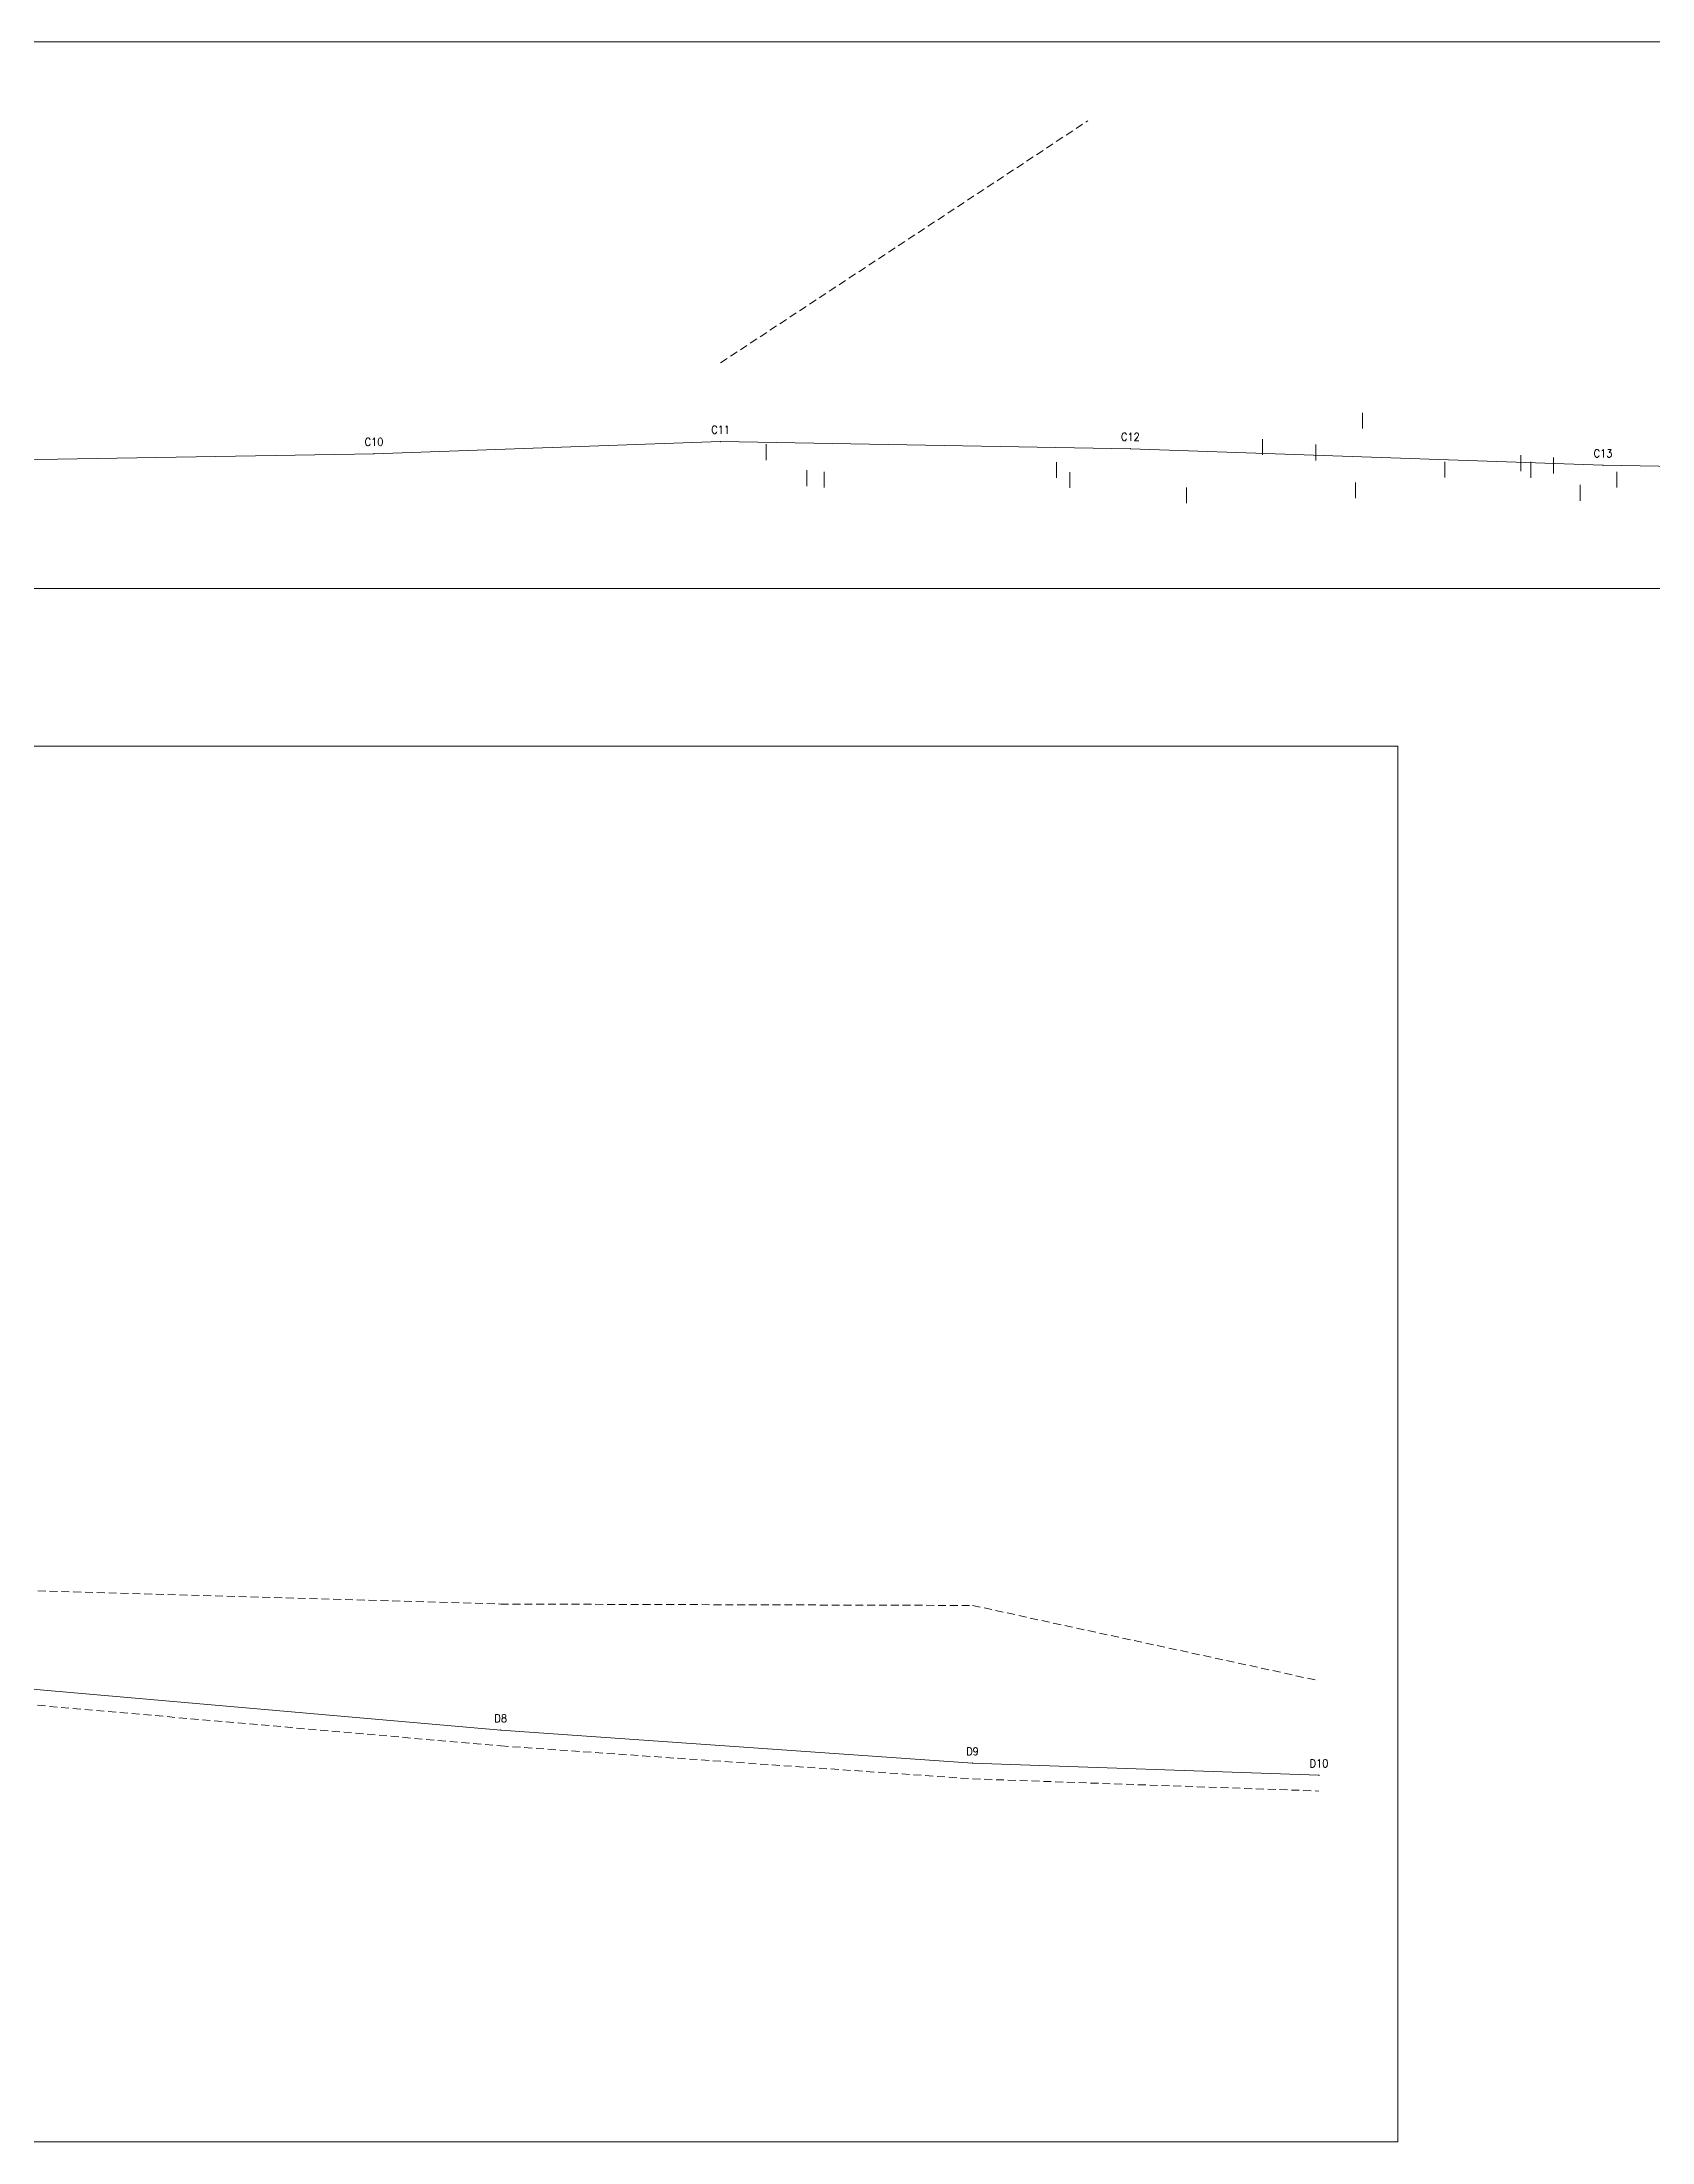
# Model space of a CAD drawing. Header units: feet. Extents: x -352 to 533, y -1323 to 2.
# Drawn here: x -195.3 to -93.2, y -1322.7 to -1189.5 of the extents above; entities that cross this region are included whole.
import ezdxf

# ---------------------------------------------------------------- set-up
doc = ezdxf.new("R2010")
doc.units = ezdxf.units.FT
doc.header["$MEASUREMENT"] = 0
doc.linetypes.add('DASHED', pattern=[0.75, 0.5, -0.25])
for name, color, linetype, lineweight, true_color in [('CTRL-PROFILE-BOX', 8, 'Continuous', 0, 0x808080), ('CTRL-PROFILE-CEILING-C', 8, 'DASHED', 0, 0x808080), ('CTRL-PROFILE-CEILING-D', 8, 'DASHED', 0, 0x808080), ('CTRL-PROFILE-FLOOR-D', 8, 'DASHED', 0, 0x808080), ('CTRL-PROFILE-SHOTS-C', 8, 'Continuous', 9, 0x808080), ('CTRL-PROFILE-SHOTS-D', 8, 'Continuous', 9, 0x808080), ('CTRL-PROFILE-SPLAYS-C', 8, 'Continuous', 0, 0x808080), ('CTRL-PROFILE-STATION-LABELS-C', 1, 'Continuous', 0, 0xff0000), ('CTRL-PROFILE-STATION-LABELS-D', 1, 'Continuous', 0, 0xff0000), ('CTRL-PROFILE-STATIONS-C', 1, 'Continuous', 9, 0xff0000), ('CTRL-PROFILE-STATIONS-D', 1, 'Continuous', 9, 0xff0000)]:
    doc.layers.add(name, color=color, linetype=linetype, lineweight=lineweight, true_color=true_color)
doc.styles.add('textstyle100', font='')
doc.styles.add('textstyle19', font='')
doc.styles.add('textstyle191', font='')
doc.styles.add('textstyle218', font='')
doc.styles.add('textstyle223', font='')
doc.styles.add('textstyle232', font='')
doc.styles.add('textstyle33', font='')
doc.styles.get('textstyle100').set_extended_font_data('standard')
doc.styles.get('textstyle19').set_extended_font_data('standard')
doc.styles.get('textstyle191').set_extended_font_data('standard')
doc.styles.get('textstyle218').set_extended_font_data('standard')
doc.styles.get('textstyle223').set_extended_font_data('standard')
doc.styles.get('textstyle232').set_extended_font_data('standard')
doc.styles.get('textstyle33').set_extended_font_data('standard')

msp = doc.modelspace()

# ---------------------------------------------------------------- linework, layer by layer
at = {"layer": 'CTRL-PROFILE-BOX', "flags": 128}
for points in [[(-351.71, -1224.14), (19.66, -1224.14), (19.66, -1189.46), (-351.71, -1189.46)], [(-351.71, -1322.67), (-109.32, -1322.67), (-109.32, -1234.14), (-351.71, -1234.14)]]:
    msp.add_lwpolyline(points, close=True, dxfattribs=at)
at = {"layer": 'CTRL-PROFILE-CEILING-C'}
msp.add_lwpolyline([(-152.28, -1209.81), (-128.97, -1194.46)], dxfattribs=at)
at = {"layer": 'CTRL-PROFILE-CEILING-D'}
msp.add_lwpolyline([(-313.79, -1239.14), (-285.01, -1243.67), (-285.01, -1313.67), (-259.04, -1306.04), (-259.04, -1279.04), (-228.06, -1285.12), (-200.1, -1287.58), (-166.23, -1288.55), (-136.3, -1288.64), (-114.32, -1293.41)], dxfattribs=at)
at = {"layer": 'CTRL-PROFILE-FLOOR-D'}
msp.add_lwpolyline([(-313.79, -1248.14), (-285.01, -1251.67), (-285.01, -1317.67), (-259.04, -1316.04), (-259.04, -1291.04), (-228.06, -1293.12), (-200.1, -1294.58), (-166.23, -1297.55), (-136.3, -1299.64), (-114.32, -1300.41)], dxfattribs=at)
at = {"layer": 'CTRL-PROFILE-SHOTS-C'}
for p, q in [((-174.27, -1215.58), (-152.28, -1214.81)), ((-152.28, -1214.81), (-126.28, -1215.26)), ((-198.26, -1216), (-174.27, -1215.58)), ((-126.28, -1215.26), (-96.3, -1216.31)), ((-96.3, -1216.31), (-71.31, -1216.75))]:
    msp.add_line(p, q, dxfattribs=at)
at = {"layer": 'CTRL-PROFILE-SHOTS-D'}
for p, q in [((-200.1, -1293.58), (-166.23, -1296.55)), ((-166.23, -1296.55), (-136.3, -1298.64)), ((-136.3, -1298.64), (-114.32, -1299.41))]:
    msp.add_line(p, q, dxfattribs=at)
at = {"layer": 'CTRL-PROFILE-SPLAYS-C'}
for p, q in [((-111.56, -1213.99), (-111.56, -1212.99)), ((-117.9, -1215.65), (-117.9, -1214.65)), ((-149.39, -1215.98), (-149.39, -1214.98)), ((-130.97, -1217.12), (-130.97, -1216.12)), ((-114.52, -1216), (-114.52, -1215)), ((-106.33, -1217.09), (-106.33, -1216.09)), ((-101.51, -1216.68), (-101.51, -1215.68)), ((-100.88, -1217.1), (-100.88, -1216.1)), ((-99.43, -1216.83), (-99.43, -1215.83)), ((-146.8, -1217.63), (-146.8, -1216.63)), ((-145.7, -1217.73), (-145.7, -1216.73)), ((-130.12, -1217.74), (-130.12, -1216.74)), ((-112, -1218.41), (-112, -1217.41)), ((-95.42, -1217.73), (-95.42, -1216.73)), ((-122.71, -1218.72), (-122.71, -1217.72)), ((-97.74, -1218.56), (-97.74, -1217.56))]:
    msp.add_line(p, q, dxfattribs=at)
at = {"layer": 'CTRL-PROFILE-STATIONS-C'}
for p in [(-152.28, -1214.81), (-174.27, -1215.58), (-126.28, -1215.26), (-96.3, -1216.31)]:
    msp.add_point(p, dxfattribs=at)
at = {"layer": 'CTRL-PROFILE-STATIONS-D'}
for p in [(-166.23, -1296.55), (-136.3, -1298.64), (-114.32, -1299.41)]:
    msp.add_point(p, dxfattribs=at)

# ---------------------------------------------------------------- texts
at = {"layer": 'CTRL-PROFILE-STATION-LABELS-C', "char_height": 0.5, "width": 100, "attachment_point": 5}
for s, insert, style in [('C10', (-174.27, -1214.83), 'textstyle218'), ('C11', (-152.28, -1214.06), 'textstyle232'), ('C12', (-126.28, -1214.51), 'textstyle191'), ('C13', (-96.3, -1215.56), 'textstyle223')]:
    msp.add_mtext(s, dxfattribs=dict(at, insert=insert, style=style))
at = {"layer": 'CTRL-PROFILE-STATION-LABELS-D', "char_height": 0.5, "width": 100, "attachment_point": 5}
for s, insert, style in [('D8', (-166.23, -1295.8), 'textstyle100'), ('D9', (-136.3, -1297.89), 'textstyle19'), ('D10', (-114.32, -1298.66), 'textstyle33')]:
    msp.add_mtext(s, dxfattribs=dict(at, insert=insert, style=style))

doc.saveas('drawing.dxf')
